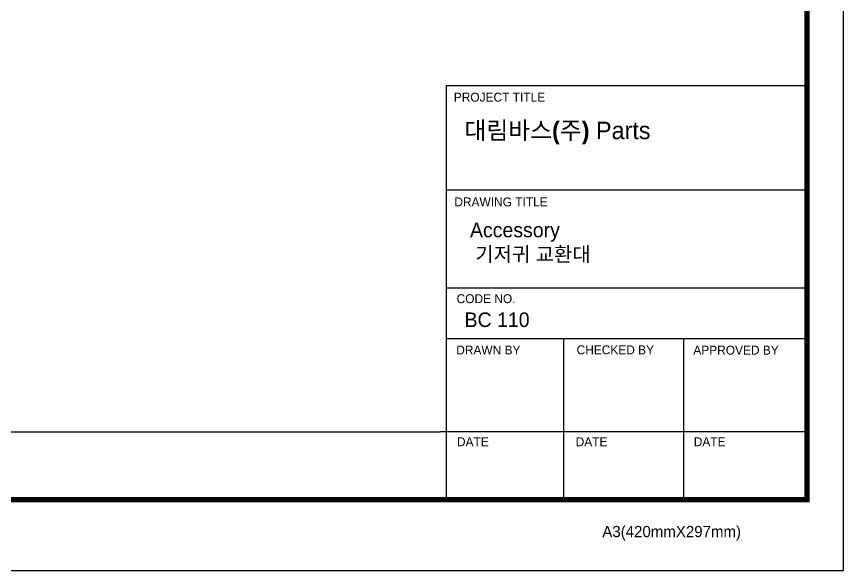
# Model space of a CAD drawing. Extents: x 16296665491 to 16296671741, y -37409618531 to -37409613952.
# Drawn here: x 16296669451 to 16296671741, y -37409618531 to -37409616996 of the extents above; entities that cross this region are included whole.
import ezdxf

# ---------------------------------------------------------------- set-up
doc = ezdxf.new("R2010")
doc.units = 0
doc.header["$LTSCALE"] = 10
doc.header["$MEASUREMENT"] = 0
doc.layers.get('0').update_dxf_attribs({"linetype": 'CONTINUOUS'})
doc.styles.add('Daelim Dimension', font='')
doc.styles.get('Daelim Dimension').set_extended_font_data('나눔고딕')

msp = doc.modelspace()

# ---------------------------------------------------------------- linework, layer by layer
at = {"color": 5, "ltscale": 40}
for p, q in [((16296671639.487379, -37409617188.560547), (16296670640.673639, -37409617188.560547)), ((16296671639.487379, -37409617477.261383), (16296670640.673639, -37409617477.261383)), ((16296671639.487379, -37409617477.261383), (16296670640.673639, -37409617477.261383)), ((16296671639.487379, -37409617748.842377), (16296670640.673639, -37409617748.842377)), ((16296671639.487379, -37409617748.842377), (16296670640.673639, -37409617748.842377)), ((16296671639.487379, -37409617888.912643), (16296670640.673639, -37409617888.912643)), ((16296671639.487379, -37409617888.912643), (16296670640.673639, -37409617888.912643)), ((16296670965.097031, -37409617888.912643), (16296670965.097031, -37409618334.803711)), ((16296671298.04944, -37409617888.912643), (16296671298.04944, -37409618334.803711)), ((16296671639.487379, -37409618146.486816), (16296670624.88599, -37409618146.486816)), ((16296671639.487379, -37409618146.486816), (16296670648.4554, -37409618146.486816)), ((16296671639.487379, -37409618334.803711), (16296670783.501369, -37409618334.803711))]:
    msp.add_line(p, q, dxfattribs=at)
at = {"color": 5, "ltscale": 0.5}
msp.add_line((16296670640.673639, -37409617188.560547), (16296670640.673639, -37409618340.845367), dxfattribs=at)
at = {"color": 5}
msp.add_line((16296665591.48624, -37409618147.201172), (16296670623.68416, -37409618147.201172), dxfattribs=at)
at = {"ltscale": 0.5}
msp.add_lwpolyline([(16296665490.99161, -37409618530.883301), (16296671740.59161, -37409618530.883301), (16296671740.59161, -37409613951.683296), (16296665490.99161, -37409613951.683296)], close=True, dxfattribs=at)
at = {"color": 5, "linetype": 'ByBlock', "lineweight": 200, "const_width": 14.4}
msp.add_lwpolyline([(16296665591.48624, -37409618334.805946), (16296671639.48624, -37409618334.805946), (16296671639.48624, -37409614058.005951), (16296665591.48624, -37409614058.005951)], close=True, dxfattribs=at)

# ---------------------------------------------------------------- texts
at = {"color": 5, "ltscale": 40, "style": 'Daelim Dimension'}
for s, height, p in [('PROJECT TITLE', 24.66250817, (16296670661.81822, -37409617232.033943)), ('DRAWING TITLE', 24.66250817, (16296670663.39942, -37409617522.298431)), ('CODE NO.', 24.6625082, (16296670669.584141, -37409617790.349457)), ('DRAWN BY', 24.6625082, (16296670668.617001, -37409617932.510063)), ('CHECKED BY', 24.6625082, (16296671001.834629, -37409617932.072662)), ('APPROVED BY', 24.66250817, (16296671325.003151, -37409617932.869339)), ('DATE', 24.6625082, (16296670670.54332, -37409618186.698822)), ('DATE', 24.6625082, (16296670999.21209, -37409618186.698822)), ('DATE', 24.6625082, (16296671326.13726, -37409618186.698822)), ('A3(420mmX297mm)', 31.12676473, (16296671072.942829, -37409618438.63681))]:
    msp.add_text(s, height=height, dxfattribs=at).set_placement(p)
at = {"attachment_point": 1, "style": 'Daelim Dimension'}
for s, insert, char_height, width in [('{\\fPretendard Variable SemiBold|b0|i0|c129|p2;\\C7;대림바스(주)} Parts', (16296670691.15308, -37409617287.7314), 48.3456076, 777.02331005), (' Accessory\\P  기저귀 교환대', (16296670691.579639, -37409617567.537354), 40.3595862, 679.21056573), ('BC 110', (16296670691.579639, -37409617816.094818), 40.3595862, 679.21056573)]:
    msp.add_mtext(s, dxfattribs=dict(at, insert=insert, char_height=char_height, width=width))

doc.saveas('drawing.dxf')
